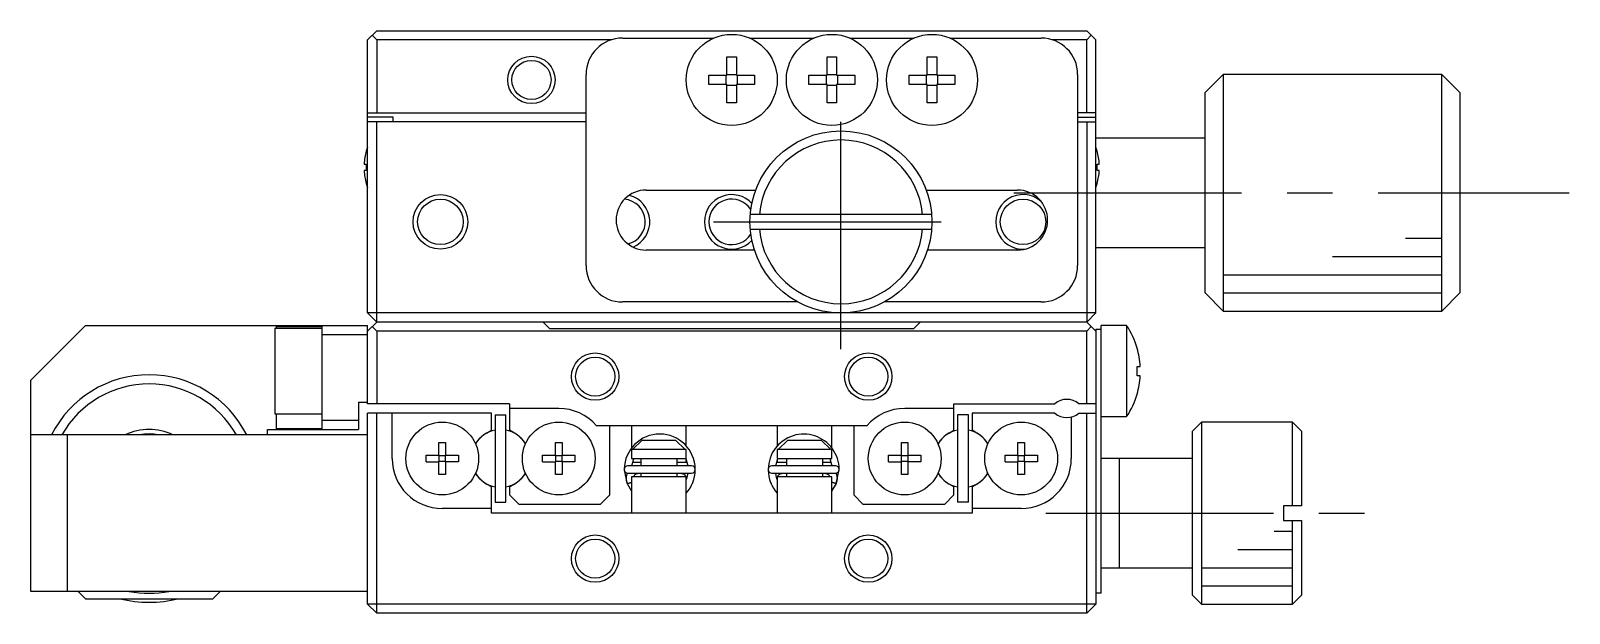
# Model space of a CAD drawing. Extents: x 35 to 355, y 20 to 260.
# Drawn here: x 103.4 to 187.9, y 227.7 to 259.7 of the extents above; entities that cross this region are included whole.
import ezdxf

# ---------------------------------------------------------------- set-up
doc = ezdxf.new("R2010")
doc.units = 0
doc.header["$LTSCALE"] = 10
doc.linetypes.add('CENTER', pattern=[2, 1.25, -0.25, 0.25, -0.25])
doc.layers.get('0').update_dxf_attribs({"linetype": 'CONTINUOUS'})
doc.layers.add('CENTER', color=1, linetype='CENTER')

msp = doc.modelspace()

# ---------------------------------------------------------------- linework, layer by layer
at = {"color": 7, "linetype": 'CONTINUOUS'}
for p, q in [((121.940198, 259.184238), (122.440198, 259.684238)), ((122.190198, 259.434238), (122.440198, 259.184238)), ((122.440198, 259.684238), (161.440198, 259.684238)), ((161.440198, 259.684238), (161.940198, 259.184238)), ((161.440198, 259.184238), (161.690198, 259.434238)), ((121.940198, 244.184238), (121.940198, 259.184238)), ((122.440198, 259.184238), (122.440198, 255.184238)), ((135.315698, 259.184238), (122.440198, 259.184238)), ((135.940198, 259.284238), (140.960402, 259.284238)), ((142.919993, 259.284238), (146.460402, 259.284238)), ((148.419993, 259.284238), (151.960402, 259.284238)), ((153.919993, 259.284238), (158.940198, 259.284238)), ((161.440198, 259.184238), (159.564697, 259.184238)), ((161.440198, 255.184238), (161.440198, 259.184238)), ((161.940198, 244.184238), (161.940198, 259.184238)), ((141.680198, 258.242827), (142.200198, 258.242827)), ((141.680198, 257.244238), (141.680198, 258.242827)), ((142.200198, 258.242827), (142.200198, 257.244238)), ((147.180198, 258.242827), (147.700198, 258.242827)), ((147.180198, 257.244238), (147.180198, 258.242827)), ((147.700198, 258.242827), (147.700198, 257.244238)), ((152.680198, 258.242827), (153.200198, 258.242827)), ((152.680198, 257.244238), (152.680198, 258.242827)), ((153.200198, 258.242827), (153.200198, 257.244238)), ((133.940198, 246.784238), (133.940198, 257.284238)), ((140.681608, 256.724238), (140.681608, 257.244238)), ((140.681608, 257.244238), (141.680198, 257.244238)), ((141.638823, 256.724238), (141.638823, 257.244238)), ((141.680198, 257.285613), (142.200198, 257.285613)), ((142.200198, 257.244238), (143.198787, 257.244238)), ((142.241573, 257.244238), (142.241573, 256.724238)), ((143.198787, 257.244238), (143.198787, 256.724238)), ((146.181608, 256.724238), (146.181608, 257.244238)), ((146.181608, 257.244238), (147.180198, 257.244238)), ((147.138823, 256.724238), (147.138823, 257.244238)), ((147.180198, 257.285613), (147.700198, 257.285613)), ((147.700198, 257.244238), (148.698787, 257.244238)), ((147.741573, 257.244238), (147.741573, 256.724238)), ((148.698787, 257.244238), (148.698787, 256.724238)), ((151.681608, 256.724238), (151.681608, 257.244238)), ((151.681608, 257.244238), (152.680198, 257.244238)), ((152.638823, 256.724238), (152.638823, 257.244238)), ((152.680198, 257.285613), (153.200198, 257.285613)), ((153.200198, 257.244238), (154.198787, 257.244238)), ((153.241573, 257.244238), (153.241573, 256.724238)), ((154.198787, 257.244238), (154.198787, 256.724238)), ((160.940198, 257.284238), (160.940198, 246.784238)), ((168.940198, 257.284238), (167.940198, 256.284238)), ((168.940198, 257.284238), (168.940198, 244.284238)), ((180.940198, 257.284238), (168.940198, 257.284238)), ((181.940198, 256.284238), (180.940198, 257.284238)), ((180.940198, 244.284238), (180.940198, 257.284238)), ((141.680198, 256.724238), (140.681608, 256.724238)), ((141.680198, 255.725648), (141.680198, 256.724238)), ((142.200198, 256.682863), (141.680198, 256.682863)), ((142.200198, 256.724238), (142.200198, 255.725648)), ((143.198787, 256.724238), (142.200198, 256.724238)), ((147.180198, 256.724238), (146.181608, 256.724238)), ((147.180198, 255.725648), (147.180198, 256.724238)), ((147.700198, 256.682863), (147.180198, 256.682863)), ((147.700198, 256.724238), (147.700198, 255.725648)), ((148.698787, 256.724238), (147.700198, 256.724238)), ((152.680198, 256.724238), (151.681608, 256.724238)), ((152.680198, 255.725648), (152.680198, 256.724238)), ((153.200198, 256.682863), (152.680198, 256.682863)), ((153.200198, 256.724238), (153.200198, 255.725648)), ((154.198787, 256.724238), (153.200198, 256.724238)), ((167.940198, 245.284238), (167.940198, 256.284238)), ((181.940198, 256.284238), (181.940198, 245.284238)), ((142.200198, 255.725648), (141.680198, 255.725648)), ((147.700198, 255.725648), (147.180198, 255.725648)), ((153.200198, 255.725648), (152.680198, 255.725648)), ((121.940198, 255.184238), (133.940198, 255.184238)), ((123.340198, 254.934238), (121.940198, 254.934238)), ((133.940198, 254.684238), (121.940198, 254.684238)), ((122.440198, 243.684238), (122.440198, 254.684238)), ((123.340198, 254.684238), (123.340198, 254.934238)), ((161.940198, 255.184238), (160.940198, 255.184238)), ((160.940198, 254.934238), (161.940198, 254.934238)), ((160.940198, 254.684238), (161.940198, 254.684238)), ((161.440198, 254.684238), (161.440198, 243.684238)), ((167.940198, 253.784238), (161.940198, 253.784238)), ((121.866054, 253.072854), (121.870676, 253.070599)), ((162.009719, 253.070599), (162.014342, 253.072854)), ((121.750339, 252.364238), (121.870676, 252.364238)), ((121.870676, 252.004238), (121.750339, 252.004238)), ((121.870676, 252.364238), (121.870676, 252.004238)), ((162.009719, 252.364238), (162.130057, 252.364238)), ((162.009719, 252.004238), (162.009719, 252.364238)), ((162.130057, 252.004238), (162.009719, 252.004238)), ((121.870676, 251.297876), (121.866054, 251.295622)), ((162.014342, 251.295622), (162.009719, 251.297876)), ((137.240198, 250.934238), (143.256449, 250.934238)), ((152.623946, 250.934238), (157.640198, 250.934238)), ((152.924172, 249.584238), (142.956223, 249.584238)), ((142.956223, 248.784238), (152.924172, 248.784238)), ((143.186515, 247.634238), (137.240198, 247.634238)), ((157.640198, 247.634238), (152.69388, 247.634238)), ((161.940198, 247.784238), (167.940198, 247.784238)), ((167.940198, 245.284238), (168.940198, 244.284238)), ((180.940198, 244.284238), (181.940198, 245.284238)), ((145.565329, 244.784238), (135.940198, 244.784238)), ((158.940198, 244.784238), (150.315066, 244.784238)), ((168.940198, 244.284238), (180.940198, 244.284238)), ((106.440198, 243.484238), (103.440198, 240.484238)), ((106.440198, 243.484238), (121.940198, 243.484238)), ((116.940198, 243.334238), (116.940198, 243.484238)), ((119.440198, 243.415059), (116.940198, 243.415059)), ((119.440198, 237.784238), (119.440198, 243.484238)), ((122.440198, 243.684238), (121.940198, 244.184238)), ((161.940198, 244.184238), (121.940198, 244.184238)), ((122.440198, 243.684238), (121.940198, 243.184238)), ((121.940198, 239.184238), (121.940198, 243.484238)), ((122.190198, 243.434238), (122.440198, 243.184238)), ((161.440198, 243.684238), (122.440198, 243.684238)), ((131.940198, 243.334238), (131.590198, 243.684238)), ((152.290198, 243.684238), (151.940198, 243.334238)), ((161.940198, 244.184238), (161.440198, 243.684238)), ((161.440198, 243.684238), (161.940198, 243.184238)), ((161.440198, 243.184238), (161.690198, 243.434238)), ((163.631855, 243.484238), (162.240198, 243.484238)), ((162.240198, 228.784238), (162.240198, 243.484238)), ((163.631855, 243.484238), (163.631855, 238.484238)), ((116.840198, 243.334238), (116.840198, 238.634238)), ((119.440198, 243.334238), (116.840198, 243.334238)), ((121.940198, 242.984238), (119.440198, 242.984238)), ((122.440198, 243.184238), (122.440198, 239.184238)), ((161.440198, 243.184238), (122.440198, 243.184238)), ((131.940198, 243.334238), (151.940198, 243.334238)), ((161.440198, 239.184238), (161.440198, 243.184238)), ((161.940198, 243.284238), (162.240198, 243.284238)), ((161.940198, 243.284238), (161.940198, 228.184238)), ((164.202778, 242.242827), (164.209633, 242.246171)), ((164.202778, 240.724238), (164.202778, 241.244238)), ((164.202778, 241.244238), (164.37515, 241.244238)), ((103.440198, 228.884238), (103.440198, 240.484238)), ((164.37515, 240.724238), (164.202778, 240.724238)), ((121.440198, 239.284238), (121.940198, 239.284238)), ((121.440198, 239.284238), (121.440198, 237.784238)), ((129.740198, 239.184238), (121.940198, 239.184238)), ((129.740198, 239.184238), (129.740198, 237.735043)), ((154.140198, 239.184238), (159.67876, 239.184238)), ((154.140198, 237.735043), (154.140198, 239.184238)), ((161.940198, 239.184238), (161.001635, 239.184238)), ((164.209633, 239.722305), (164.202778, 239.725648)), ((116.840198, 238.634238), (119.440198, 238.634238)), ((116.940198, 237.784238), (116.940198, 238.634238)), ((128.740198, 238.684238), (121.940198, 238.684238)), ((121.940198, 228.184238), (121.940198, 238.684238)), ((122.440198, 227.684238), (122.440198, 238.684238)), ((123.290198, 236.184238), (123.290198, 238.684238)), ((128.740198, 237.735043), (128.740198, 238.684238)), ((128.940198, 238.584238), (129.540198, 238.584238)), ((128.940198, 238.584238), (128.940198, 233.784238)), ((129.540198, 233.784238), (129.540198, 238.584238)), ((132.440198, 238.934238), (129.740198, 238.934238)), ((154.140198, 238.934238), (151.440198, 238.934238)), ((154.940198, 238.584238), (154.340198, 238.584238)), ((154.340198, 238.584238), (154.340198, 233.784238)), ((154.940198, 233.784238), (154.940198, 238.584238)), ((155.140198, 238.684238), (155.140198, 237.735043)), ((159.67876, 238.684238), (155.140198, 238.684238)), ((160.590198, 238.465992), (160.590198, 236.184238)), ((161.001635, 238.684238), (161.940198, 238.684238)), ((161.440198, 227.684238), (161.440198, 238.684238)), ((162.240198, 238.484238), (163.631855, 238.484238)), ((121.940198, 237.484238), (103.440198, 237.484238)), ((105.440198, 237.484238), (105.440198, 228.884238)), ((116.440198, 237.484238), (116.440198, 237.784238)), ((116.440198, 237.784238), (121.440198, 237.784238)), ((116.940198, 237.824501), (119.440198, 237.824501)), ((119.440198, 238.284238), (121.440198, 238.284238)), ((128.480102, 237.584877), (128.740198, 237.735043)), ((130.000293, 237.584877), (129.740198, 237.735043)), ((149.361135, 237.984238), (134.51926, 237.984238)), ((135.240198, 234.184238), (135.240198, 237.984238)), ((136.440198, 237.984238), (136.440198, 236.762252)), ((139.440198, 236.875368), (139.440198, 237.984238)), ((144.440198, 237.984238), (144.440198, 236.876072)), ((147.440198, 236.762672), (147.440198, 237.984238)), ((148.640198, 237.984238), (148.640198, 234.184238)), ((153.880102, 237.584877), (154.140198, 237.735043)), ((155.400293, 237.584877), (155.140198, 237.735043)), ((167.740198, 238.184238), (167.240198, 237.684238)), ((167.240198, 228.684238), (167.240198, 237.684238)), ((172.740198, 238.184238), (167.740198, 238.184238)), ((167.740198, 238.184238), (167.740198, 228.184238)), ((172.740198, 233.584238), (172.740198, 238.184238)), ((173.240198, 237.684238), (172.740198, 238.184238)), ((173.240198, 237.684238), (173.240198, 233.584238)), ((125.860198, 237.070599), (126.220198, 237.070599)), ((125.860198, 236.364238), (125.860198, 237.070599)), ((126.220198, 237.070599), (126.220198, 236.364238)), ((132.260198, 237.070599), (132.620198, 237.070599)), ((132.260198, 236.364238), (132.260198, 237.070599)), ((132.620198, 237.070599), (132.620198, 236.364238)), ((136.440198, 236.684238), (136.440198, 236.184238)), ((139.440198, 236.684238), (136.440198, 236.684238)), ((136.494514, 236.684238), (137.023682, 237.184238)), ((137.023682, 237.184238), (138.856713, 237.184238)), ((138.856713, 237.184238), (139.385881, 236.684238)), ((139.440198, 236.184238), (139.440198, 236.684238)), ((144.440198, 236.684238), (144.440198, 236.184238)), ((147.440198, 236.684238), (144.440198, 236.684238)), ((144.494514, 236.684238), (145.023682, 237.184238)), ((145.023682, 237.184238), (146.856713, 237.184238)), ((146.856713, 237.184238), (147.385881, 236.684238)), ((147.440198, 236.184238), (147.440198, 236.684238)), ((151.260198, 237.070599), (151.620198, 237.070599)), ((151.260198, 236.364238), (151.260198, 237.070599)), ((151.620198, 237.070599), (151.620198, 236.364238)), ((157.660198, 237.070599), (158.020198, 237.070599)), ((157.660198, 236.364238), (157.660198, 237.070599)), ((158.020198, 237.070599), (158.020198, 236.364238)), ((125.153836, 236.364238), (125.860198, 236.364238)), ((125.153836, 236.004238), (125.153836, 236.364238)), ((125.153836, 236.004238), (125.860198, 236.004238)), ((125.87057, 236.353866), (125.860198, 236.364238)), ((125.87057, 236.01461), (125.860198, 236.004238)), ((125.860198, 235.297876), (125.860198, 236.004238)), ((125.87057, 236.353866), (126.209825, 236.353866)), ((125.87057, 236.01461), (125.87057, 236.353866)), ((126.209825, 236.01461), (125.87057, 236.01461)), ((126.209825, 236.353866), (126.220198, 236.364238)), ((126.209825, 236.353866), (126.209825, 236.01461)), ((126.209825, 236.01461), (126.220198, 236.004238)), ((126.220198, 236.364238), (126.926559, 236.364238)), ((126.220198, 236.004238), (126.220198, 235.297876)), ((126.926559, 236.004238), (126.220198, 236.004238)), ((126.926559, 236.364238), (126.926559, 236.004238)), ((131.553836, 236.364238), (132.260198, 236.364238)), ((131.553836, 236.004238), (131.553836, 236.364238)), ((131.553836, 236.004238), (132.260198, 236.004238)), ((132.27057, 236.353866), (132.260198, 236.364238)), ((132.27057, 236.01461), (132.260198, 236.004238)), ((132.260198, 235.297876), (132.260198, 236.004238)), ((132.27057, 236.353866), (132.609825, 236.353866)), ((132.27057, 236.01461), (132.27057, 236.353866)), ((132.609825, 236.01461), (132.27057, 236.01461)), ((132.609825, 236.353866), (132.620198, 236.364238)), ((132.609825, 236.353866), (132.609825, 236.01461)), ((132.609825, 236.01461), (132.620198, 236.004238)), ((132.620198, 236.364238), (133.326559, 236.364238)), ((132.620198, 236.004238), (132.620198, 235.297876)), ((133.326559, 236.004238), (132.620198, 236.004238)), ((133.326559, 236.364238), (133.326559, 236.004238)), ((139.737119, 235.777756), (136.237119, 235.777756)), ((136.440198, 236.184238), (139.440198, 236.184238)), ((136.448936, 235.777778), (136.55981, 236.184384)), ((136.490813, 235.984238), (136.940198, 235.984238)), ((136.940198, 236.184238), (136.940198, 235.777756)), ((138.940198, 235.777756), (138.940198, 236.184238)), ((138.940198, 235.984238), (139.440198, 235.984238)), ((139.414727, 236.184428), (139.52502, 235.777759)), ((139.440198, 235.984238), (139.440198, 236.118413)), ((147.643276, 235.777756), (144.143276, 235.777756)), ((144.355383, 235.77781), (144.465624, 236.184323)), ((144.440198, 236.184238), (147.440198, 236.184238)), ((144.440198, 236.118754), (144.440198, 235.984238)), ((144.440198, 235.984238), (144.940198, 235.984238)), ((144.940198, 236.184238), (144.940198, 235.777756)), ((146.940198, 235.777756), (146.940198, 236.184238)), ((146.940198, 235.984238), (147.390027, 235.984238)), ((147.320591, 236.18437), (147.431455, 235.777807)), ((150.553836, 236.364238), (151.260198, 236.364238)), ((150.553836, 236.004238), (150.553836, 236.364238)), ((150.553836, 236.004238), (151.260198, 236.004238)), ((151.27057, 236.353866), (151.260198, 236.364238)), ((151.27057, 236.01461), (151.260198, 236.004238)), ((151.260198, 235.297876), (151.260198, 236.004238)), ((151.27057, 236.353866), (151.609825, 236.353866)), ((151.27057, 236.01461), (151.27057, 236.353866)), ((151.609825, 236.01461), (151.27057, 236.01461)), ((151.609825, 236.353866), (151.620198, 236.364238)), ((151.609825, 236.353866), (151.609825, 236.01461)), ((151.609825, 236.01461), (151.620198, 236.004238)), ((151.620198, 236.364238), (152.326559, 236.364238)), ((151.620198, 236.004238), (151.620198, 235.297876)), ((152.326559, 236.004238), (151.620198, 236.004238)), ((152.326559, 236.364238), (152.326559, 236.004238)), ((156.953836, 236.364238), (157.660198, 236.364238)), ((156.953836, 236.004238), (156.953836, 236.364238)), ((156.953836, 236.004238), (157.660198, 236.004238)), ((157.67057, 236.353866), (157.660198, 236.364238)), ((157.67057, 236.01461), (157.660198, 236.004238)), ((157.660198, 235.297876), (157.660198, 236.004238)), ((157.67057, 236.353866), (158.009825, 236.353866)), ((157.67057, 236.01461), (157.67057, 236.353866)), ((158.009825, 236.01461), (157.67057, 236.01461)), ((158.009825, 236.353866), (158.020198, 236.364238)), ((158.009825, 236.353866), (158.009825, 236.01461)), ((158.009825, 236.01461), (158.020198, 236.004238)), ((158.020198, 236.364238), (158.726559, 236.364238)), ((158.020198, 236.004238), (158.020198, 235.297876)), ((158.726559, 236.004238), (158.020198, 236.004238)), ((158.726559, 236.364238), (158.726559, 236.004238)), ((167.240198, 236.184238), (162.240198, 236.184238)), ((163.240198, 230.184238), (163.240198, 236.184238)), ((126.220198, 235.297876), (125.860198, 235.297876)), ((132.620198, 235.297876), (132.260198, 235.297876)), ((136.038598, 235.552225), (136.17213, 234.868298)), ((136.138113, 235.101391), (136.138086, 235.06697)), ((136.138086, 235.06697), (136.13978, 235.032593)), ((136.139863, 235.135772), (136.138113, 235.101391)), ((136.13978, 235.032593), (136.143192, 234.998343)), ((136.143332, 235.170029), (136.139863, 235.135772)), ((136.143192, 234.998343), (136.148314, 234.964305)), ((136.148512, 235.204079), (136.143332, 235.170029)), ((136.148314, 234.964305), (136.155133, 234.93056)), ((136.155391, 235.237839), (136.148512, 235.204079)), ((136.155133, 234.93056), (136.163632, 234.897192)), ((136.163953, 235.271225), (136.155391, 235.237839)), ((136.174179, 235.304156), (136.163953, 235.271225)), ((136.186043, 235.336551), (136.174179, 235.304156)), ((136.199518, 235.36833), (136.186043, 235.336551)), ((136.205137, 235.380402), (136.199518, 235.36833)), ((136.237119, 235.377756), (139.737119, 235.377756)), ((139.440198, 235.184238), (136.440198, 235.184238)), ((136.440198, 235.184238), (136.440198, 233.184238)), ((136.556025, 235.184261), (136.557412, 235.187913)), ((136.557412, 235.187913), (136.563117, 235.201591)), ((136.563117, 235.201591), (136.569509, 235.214957)), ((136.569509, 235.214957), (136.576569, 235.22798)), ((136.576569, 235.22798), (136.584278, 235.240625)), ((136.584278, 235.240625), (136.592612, 235.252862)), ((136.592612, 235.252862), (136.601549, 235.264661)), ((136.601549, 235.264661), (136.611062, 235.275994)), ((136.611062, 235.275994), (136.621127, 235.286834)), ((136.621127, 235.286834), (136.631716, 235.297157)), ((136.631716, 235.297157), (136.6428, 235.306939)), ((136.6428, 235.306939), (136.654351, 235.316159)), ((136.654351, 235.316159), (136.666338, 235.324796)), ((136.666338, 235.324796), (136.678732, 235.332831)), ((136.678732, 235.332831), (136.691502, 235.340248)), ((136.691502, 235.340248), (136.704614, 235.34703)), ((136.704614, 235.34703), (136.718039, 235.353165)), ((136.718039, 235.353165), (136.731742, 235.358639)), ((136.731742, 235.358639), (136.745692, 235.363441)), ((136.745692, 235.363441), (136.759854, 235.367561)), ((136.759854, 235.367561), (136.774196, 235.370992)), ((136.774196, 235.370992), (136.788684, 235.373726)), ((136.788684, 235.373726), (136.803283, 235.375759)), ((136.803283, 235.375759), (136.817961, 235.377087)), ((136.817961, 235.377087), (136.832683, 235.377707)), ((136.832683, 235.377707), (136.838007, 235.377756)), ((136.940198, 235.377756), (136.940198, 235.184238)), ((138.940198, 235.184238), (138.940198, 235.377756)), ((139.136232, 235.377756), (139.150187, 235.377429)), ((139.150187, 235.377429), (139.164882, 235.376395)), ((139.164882, 235.376395), (139.179508, 235.374655)), ((139.179508, 235.374655), (139.194031, 235.372214)), ((139.194031, 235.372214), (139.208417, 235.369077)), ((139.208417, 235.369077), (139.222634, 235.365251)), ((139.222634, 235.365251), (139.236648, 235.360744)), ((139.236648, 235.360744), (139.250427, 235.355565)), ((139.250427, 235.355565), (139.263937, 235.349726)), ((139.263937, 235.349726), (139.277148, 235.343238)), ((139.277148, 235.343238), (139.290027, 235.336116)), ((139.290027, 235.336116), (139.302544, 235.328375)), ((139.302544, 235.328375), (139.314668, 235.32003)), ((139.314668, 235.32003), (139.32637, 235.3111)), ((139.32637, 235.3111), (139.33762, 235.301605)), ((139.33762, 235.301605), (139.34839, 235.291565)), ((139.34839, 235.291565), (139.358652, 235.281002)), ((139.358652, 235.281002), (139.368379, 235.26994)), ((139.368379, 235.26994), (139.377546, 235.258403)), ((139.377546, 235.258403), (139.386127, 235.246419)), ((139.386127, 235.246419), (139.3941, 235.234015)), ((139.3941, 235.234015), (139.401441, 235.22122)), ((139.401441, 235.22122), (139.40813, 235.208066)), ((139.40813, 235.208066), (139.414147, 235.194583)), ((139.414147, 235.194583), (139.418214, 235.184261)), ((139.440198, 233.184238), (139.440198, 235.184238)), ((139.477623, 235.149143), (139.440431, 235.036472)), ((139.525322, 235.377664), (139.477623, 235.149143)), ((144.143276, 235.377756), (147.643276, 235.377756)), ((144.402692, 235.149419), (144.355069, 235.377697)), ((144.439859, 235.036752), (144.402692, 235.149419)), ((147.440198, 235.184238), (144.440198, 235.184238)), ((144.440198, 235.184238), (144.440198, 233.184238)), ((144.462181, 235.184261), (144.463568, 235.187913)), ((144.463568, 235.187913), (144.469273, 235.201591)), ((144.469273, 235.201591), (144.475665, 235.214957)), ((144.475665, 235.214957), (144.482726, 235.22798)), ((144.482726, 235.22798), (144.490434, 235.240625)), ((144.490434, 235.240625), (144.498769, 235.252862)), ((144.498769, 235.252862), (144.507705, 235.264661)), ((144.507705, 235.264661), (144.517219, 235.275994)), ((144.517219, 235.275994), (144.527283, 235.286834)), ((144.527283, 235.286834), (144.537872, 235.297157)), ((144.537872, 235.297157), (144.548956, 235.306939)), ((144.548956, 235.306939), (144.560507, 235.316159)), ((144.560507, 235.316159), (144.572494, 235.324796)), ((144.572494, 235.324796), (144.584888, 235.332831)), ((144.584888, 235.332831), (144.597658, 235.340248)), ((144.597658, 235.340248), (144.610771, 235.34703)), ((144.610771, 235.34703), (144.624195, 235.353165)), ((144.624195, 235.353165), (144.637898, 235.358639)), ((144.637898, 235.358639), (144.651848, 235.363441)), ((144.651848, 235.363441), (144.66601, 235.367561)), ((144.66601, 235.367561), (144.680352, 235.370992)), ((144.680352, 235.370992), (144.69484, 235.373726)), ((144.69484, 235.373726), (144.70944, 235.375759)), ((144.70944, 235.375759), (144.724117, 235.377087)), ((144.724117, 235.377087), (144.738839, 235.377707)), ((144.738839, 235.377707), (144.744163, 235.377756)), ((144.940198, 235.377756), (144.940198, 235.184238)), ((146.940198, 235.184238), (146.940198, 235.377756)), ((147.042389, 235.377756), (147.056343, 235.377429)), ((147.056343, 235.377429), (147.071038, 235.376395)), ((147.071038, 235.376395), (147.085664, 235.374655)), ((147.085664, 235.374655), (147.100187, 235.372214)), ((147.100187, 235.372214), (147.114574, 235.369077)), ((147.114574, 235.369077), (147.128791, 235.365251)), ((147.128791, 235.365251), (147.142805, 235.360744)), ((147.142805, 235.360744), (147.156583, 235.355565)), ((147.156583, 235.355565), (147.170094, 235.349726)), ((147.170094, 235.349726), (147.183304, 235.343238)), ((147.183304, 235.343238), (147.196184, 235.336116)), ((147.196184, 235.336116), (147.208701, 235.328375)), ((147.208701, 235.328375), (147.220825, 235.32003)), ((147.220825, 235.32003), (147.232526, 235.3111)), ((147.232526, 235.3111), (147.243776, 235.301605)), ((147.243776, 235.301605), (147.254546, 235.291565)), ((147.254546, 235.291565), (147.264808, 235.281002)), ((147.264808, 235.281002), (147.274535, 235.26994)), ((147.274535, 235.26994), (147.283702, 235.258403)), ((147.283702, 235.258403), (147.292283, 235.246419)), ((147.292283, 235.246419), (147.300256, 235.234015)), ((147.300256, 235.234015), (147.307597, 235.22122)), ((147.307597, 235.22122), (147.314286, 235.208066)), ((147.314286, 235.208066), (147.320303, 235.194583)), ((147.320303, 235.194583), (147.32437, 235.184261)), ((147.440198, 233.184238), (147.440198, 235.184238)), ((147.68928, 235.349039), (147.675281, 235.380353)), ((147.682308, 234.805006), (147.841814, 235.553479)), ((147.701767, 235.316904), (147.68928, 235.349039)), ((147.712629, 235.284199), (147.701767, 235.316904)), ((147.710791, 234.877147), (147.720306, 234.910268)), ((147.72184, 235.251004), (147.712629, 235.284199)), ((147.720306, 234.910268), (147.72815, 234.943811)), ((147.729378, 235.217402), (147.72184, 235.251004)), ((147.72815, 234.943811), (147.734304, 234.977694)), ((147.735226, 235.183472), (147.729378, 235.217402)), ((147.734304, 234.977694), (147.738754, 235.011834)), ((147.739369, 235.149299), (147.735226, 235.183472)), ((147.738754, 235.011834), (147.741489, 235.046149)), ((147.741797, 235.114965), (147.739369, 235.149299)), ((147.741489, 235.046149), (147.742505, 235.080553)), ((147.742505, 235.080553), (147.741797, 235.114965)), ((151.620198, 235.297876), (151.260198, 235.297876)), ((158.020198, 235.297876), (157.660198, 235.297876)), ((128.740198, 234.633432), (128.480102, 234.783598)), ((128.740198, 233.184238), (128.740198, 234.633432)), ((129.740198, 234.633432), (130.000293, 234.783598)), ((129.740198, 234.633432), (129.740198, 234.184238)), ((129.740198, 234.184238), (130.240198, 233.684238)), ((134.740198, 233.684238), (135.240198, 234.184238)), ((136.163632, 234.897192), (136.173791, 234.86428)), ((136.173791, 234.86428), (136.185586, 234.831907)), ((136.185586, 234.831907), (136.192836, 234.814181)), ((136.192483, 234.815862), (136.193135, 234.813603)), ((136.193135, 234.813603), (136.194959, 234.811847)), ((136.193878, 234.814724), (136.440107, 234.393062)), ((136.194959, 234.811847), (136.197943, 234.810606)), ((136.197775, 234.805634), (136.440202, 234.878264)), ((136.197943, 234.810606), (136.202068, 234.809886)), ((136.202068, 234.809886), (136.207307, 234.809692)), ((136.207307, 234.809692), (136.213628, 234.810026)), ((136.213628, 234.810026), (136.22099, 234.810886)), ((136.22099, 234.810886), (136.229345, 234.812266)), ((136.229345, 234.812266), (136.238641, 234.814157)), ((136.238641, 234.814157), (136.248819, 234.816547)), ((136.248819, 234.816547), (136.259813, 234.819422)), ((136.259813, 234.819422), (136.271553, 234.822762)), ((136.271553, 234.822762), (136.283966, 234.826546)), ((136.283966, 234.826546), (136.29697, 234.830751)), ((136.29697, 234.830751), (136.310484, 234.835349)), ((136.310484, 234.835349), (136.324422, 234.840311)), ((136.324422, 234.840311), (136.338693, 234.845606)), ((136.338693, 234.845606), (136.353209, 234.851199)), ((136.353209, 234.851199), (136.367875, 234.857055)), ((136.367875, 234.857055), (136.382599, 234.863138)), ((136.382599, 234.863138), (136.397286, 234.869407)), ((136.397286, 234.869407), (136.411843, 234.875823)), ((136.411843, 234.875823), (136.426178, 234.882345)), ((136.426178, 234.882345), (136.440198, 234.888932)), ((139.781757, 234.815865), (139.780667, 234.816314)), ((139.780987, 234.813424), (139.781403, 234.814181)), ((139.781403, 234.814181), (139.799422, 234.861254)), ((139.781403, 234.814181), (139.781756, 234.815862)), ((139.799564, 234.861209), (139.804144, 234.875593)), ((144.076512, 234.873584), (144.098992, 234.814181)), ((144.09906, 234.818382), (144.098639, 234.815862)), ((144.098992, 234.814181), (144.098639, 234.815862)), ((144.09864, 234.81586), (144.099843, 234.816362)), ((144.099408, 234.813424), (144.098992, 234.814181)), ((147.682621, 234.805634), (147.440193, 234.878264)), ((147.454218, 234.882345), (147.440198, 234.888932)), ((147.440218, 234.39297), (147.686517, 234.814724)), ((147.468552, 234.875823), (147.454218, 234.882345)), ((147.483109, 234.869407), (147.468552, 234.875823)), ((147.497796, 234.863138), (147.483109, 234.869407)), ((147.51252, 234.857055), (147.497796, 234.863138)), ((147.527186, 234.851199), (147.51252, 234.857055)), ((147.541702, 234.845606), (147.527186, 234.851199)), ((147.555974, 234.840311), (147.541702, 234.845606)), ((147.569911, 234.835349), (147.555974, 234.840311)), ((147.583425, 234.830751), (147.569911, 234.835349)), ((147.59643, 234.826546), (147.583425, 234.830751)), ((147.608842, 234.822762), (147.59643, 234.826546)), ((147.620582, 234.819422), (147.608842, 234.822762)), ((147.631576, 234.816547), (147.620582, 234.819422)), ((147.641754, 234.814157), (147.631576, 234.816547)), ((147.65105, 234.812266), (147.641754, 234.814157)), ((147.659406, 234.810886), (147.65105, 234.812266)), ((147.666767, 234.810026), (147.659406, 234.810886)), ((147.673088, 234.809692), (147.666767, 234.810026)), ((147.678327, 234.809886), (147.673088, 234.809692)), ((147.682452, 234.810606), (147.678327, 234.809886)), ((147.685436, 234.811847), (147.682452, 234.810606)), ((147.68726, 234.813603), (147.685436, 234.811847)), ((147.687912, 234.815862), (147.68726, 234.813603)), ((147.687559, 234.814181), (147.699628, 234.844532)), ((147.699628, 234.844532), (147.710791, 234.877147)), ((148.640198, 234.184238), (149.140198, 233.684238)), ((153.640198, 233.684238), (154.140198, 234.184238)), ((154.140198, 234.633432), (153.880102, 234.783598)), ((154.140198, 234.184238), (154.140198, 234.633432)), ((155.140198, 234.633432), (155.400293, 234.783598)), ((155.140198, 234.633432), (155.140198, 233.184238)), ((128.740198, 233.434238), (126.040198, 233.434238)), ((128.940198, 233.784238), (129.540198, 233.784238)), ((130.240198, 233.684238), (134.740198, 233.684238)), ((149.140198, 233.684238), (153.640198, 233.684238)), ((154.940198, 233.784238), (154.340198, 233.784238)), ((157.840198, 233.434238), (155.140198, 233.434238)), ((172.240198, 233.584238), (172.240198, 232.784238)), ((173.240198, 233.584238), (172.240198, 233.584238)), ((155.140198, 233.184238), (128.740198, 233.184238)), ((172.240198, 232.784238), (173.240198, 232.784238)), ((172.740198, 228.184238), (172.740198, 232.784238)), ((173.240198, 232.784238), (173.240198, 228.684238)), ((162.240198, 230.184238), (167.240198, 230.184238)), ((121.940198, 228.884238), (103.440198, 228.884238)), ((106.040198, 228.884238), (106.440198, 228.484238)), ((106.440198, 228.484238), (113.440198, 228.484238)), ((113.440198, 228.484238), (113.840198, 228.884238)), ((122.440198, 227.684238), (121.940198, 228.184238)), ((161.940198, 228.184238), (121.940198, 228.184238)), ((161.440198, 227.684238), (161.940198, 228.184238)), ((162.240198, 228.784238), (161.940198, 228.784238)), ((167.240198, 228.684238), (167.740198, 228.184238)), ((167.740198, 228.184238), (172.740198, 228.184238)), ((172.740198, 228.184238), (173.240198, 228.684238)), ((161.440198, 227.684238), (122.440198, 227.684238))]:
    msp.add_line(p, q, dxfattribs=at)
at = {"color": 3, "linetype": 'CONTINUOUS'}
for p, q in [((178.940198, 248.284238), (180.940198, 248.284238)), ((174.940198, 247.284238), (180.940198, 247.284238)), ((168.940198, 246.284238), (180.940198, 246.284238)), ((168.940198, 245.284238), (180.940198, 245.284238)), ((171.740198, 232.184238), (172.740198, 232.184238)), ((169.740198, 231.184238), (172.740198, 231.184238)), ((167.740198, 230.184238), (172.740198, 230.184238)), ((167.740198, 229.184238), (172.740198, 229.184238))]:
    msp.add_line(p, q, dxfattribs=at)
at = {"color": 7, "linetype": 'CONTINUOUS'}
for centre, radius in [((141.940198, 256.984238), 2.5), ((147.440198, 256.984238), 2.5), ((152.940198, 256.984238), 2.5), ((130.940198, 256.984238), 1.075), ((147.940198, 249.184238), 5), ((125.940198, 249.184238), 1.25), ((157.940198, 249.184238), 1.25), ((134.440198, 240.684238), 1.075), ((149.440198, 240.684238), 1.075), ((126.040198, 236.184238), 2), ((132.440198, 236.184238), 2), ((151.440198, 236.184238), 2), ((157.840198, 236.184238), 2), ((134.440198, 230.684238), 1.075), ((149.440198, 230.684238), 1.075)]:
    msp.add_circle(centre, radius, dxfattribs=at)
at = {"color": 3, "linetype": 'CONTINUOUS'}
for centre, radius in [((130.940198, 256.984238), 1.3), ((125.940198, 249.184238), 1.5), ((134.440198, 240.684238), 1.3), ((149.440198, 240.684238), 1.3), ((134.440198, 230.684238), 1.3), ((149.440198, 230.684238), 1.3)]:
    msp.add_circle(centre, radius, dxfattribs=at)
at = {"color": 7, "linetype": 'CONTINUOUS'}
for centre, radius, start, end in [((135.940198, 257.284238), 2, 90, 180), ((158.940198, 257.284238), 2, 0, 90), ((147.940198, 249.184238), 4.5, 5.099689, 174.900311), ((124.940198, 252.184238), 3.194933, 163.893288, 176.770291), ((124.940198, 252.184238), 3.2, 159.635865, 163.877467), ((158.940198, 252.184238), 3.2, 16.122533, 20.364135), ((158.940198, 252.184238), 3.194933, 3.229709, 16.106712), ((124.940198, 252.184238), 3.194933, 183.229709, 196.106712), ((158.940198, 252.184238), 3.194933, 343.893288, 356.770291), ((124.940198, 252.184238), 3.2, 196.122533, 200.364135), ((158.940198, 252.184238), 3.2, 339.635865, 343.877467), ((137.240198, 249.284238), 1.65, 90, 270), ((135.940198, 249.184238), 1.25, 283.934541, 84.86287), ((141.940198, 249.184238), 1.25, 33.12294, 326.87706), ((157.640198, 249.284238), 1.65, 270, 90), ((147.940198, 249.184238), 4.5, 185.099689, 354.900311), ((135.940198, 246.784238), 2, 180, 270), ((158.940198, 246.784238), 2, 270, 0), ((159.890198, 240.984238), 4.5, 16.285843, 33.748989), ((159.890198, 240.984238), 4.492483, 3.317816, 16.26943), ((109.940198, 234.784238), 6, 26.743684, 153.256316), ((109.940198, 234.784238), 5.5, 29.400351, 150.599649), ((159.890198, 240.984238), 4.492483, 343.73057, 356.682184), ((160.340198, 238.434238), 1, 48.590378, 131.409622), ((159.890198, 240.984238), 4.5, 326.251011, 343.714157), ((132.440198, 236.184238), 2.75, 40.885193, 90), ((151.440198, 236.184238), 2.75, 90, 139.114807), ((160.340198, 239.434238), 1, 228.590378, 311.409622), ((109.940198, 234.784238), 3, 64.158067, 115.841933), ((129.355102, 236.069333), 1.75, 120, 148.118467), ((129.240199, 236.184238), 1.5875, 100.89309, 149.566818), ((129.240199, 236.184238), 1.5875, 30.433263, 79.106984), ((129.125293, 236.069333), 1.75, 31.881533, 60), ((137.98706, 235.577673), 1.948691, 0.744088, 179.197485), ((145.893501, 235.577374), 1.948858, 35.773996, 179.15248), ((154.755102, 236.069333), 1.75, 120, 148.118467), ((154.640197, 236.184238), 1.5875, 100.893016, 149.566737), ((154.640197, 236.184238), 1.5875, 30.433182, 79.10691), ((154.525293, 236.069333), 1.75, 31.881533, 60), ((145.885343, 235.575258), 1.956717, 0.861713, 35.684608), ((126.040198, 236.184238), 2.75, 180, 270), ((136.237119, 235.577756), 0.2, 90, 270), ((139.737119, 235.577756), 0.2, 270, 90), ((144.143276, 235.577756), 0.2, 90, 270), ((147.643276, 235.577756), 0.2, 270, 90), ((157.840198, 236.184238), 2.75, 270, 0), ((129.355102, 236.299143), 1.75, 211.881533, 240), ((129.240199, 236.184238), 1.5875, 210.433182, 259.10691), ((129.240199, 236.184238), 1.5875, 280.893016, 329.566737), ((129.125293, 236.299143), 1.75, 300, 328.118467), ((137.983117, 235.579364), 1.952722, 318.264476, 359.162579), ((145.897304, 235.57937), 1.952745, 180.80821, 221.737778), ((154.755102, 236.299143), 1.75, 211.881533, 240), ((154.640197, 236.184238), 1.5875, 210.433263, 259.106984), ((154.640197, 236.184238), 1.5875, 280.89309, 329.566818), ((154.525293, 236.299143), 1.75, 300, 328.118467), ((109.940198, 234.784238), 6.5, 255.749967, 284.250033), ((109.940198, 234.784238), 6, 259.524686, 280.475314)]:
    msp.add_arc(centre, radius, start, end, dxfattribs=at)
at = {"color": 3, "linetype": 'CONTINUOUS'}
for centre, radius, start, end in [((135.940198, 249.184238), 1.5, 292.688088, 75.045175), ((141.940198, 249.184238), 1.5, 41.810315, 317.401187), ((157.940198, 249.184238), 1.5, 48.445593, 274.684509), ((109.940198, 234.784238), 2.75, 79.057501, 100.942499)]:
    msp.add_arc(centre, radius, start, end, dxfattribs=at)
at = {"layer": 'CENTER', "color": 1, "linetype": 'CENTER'}
for p, q in [((147.940198, 242.184238), (147.940198, 256.184238)), ((157.440198, 250.784238), (187.940198, 250.784238)), ((140.940198, 249.184238), (154.940198, 249.184238)), ((159.190198, 233.184238), (177.940198, 233.184238))]:
    msp.add_line(p, q, dxfattribs=at)

doc.saveas('drawing.dxf')
